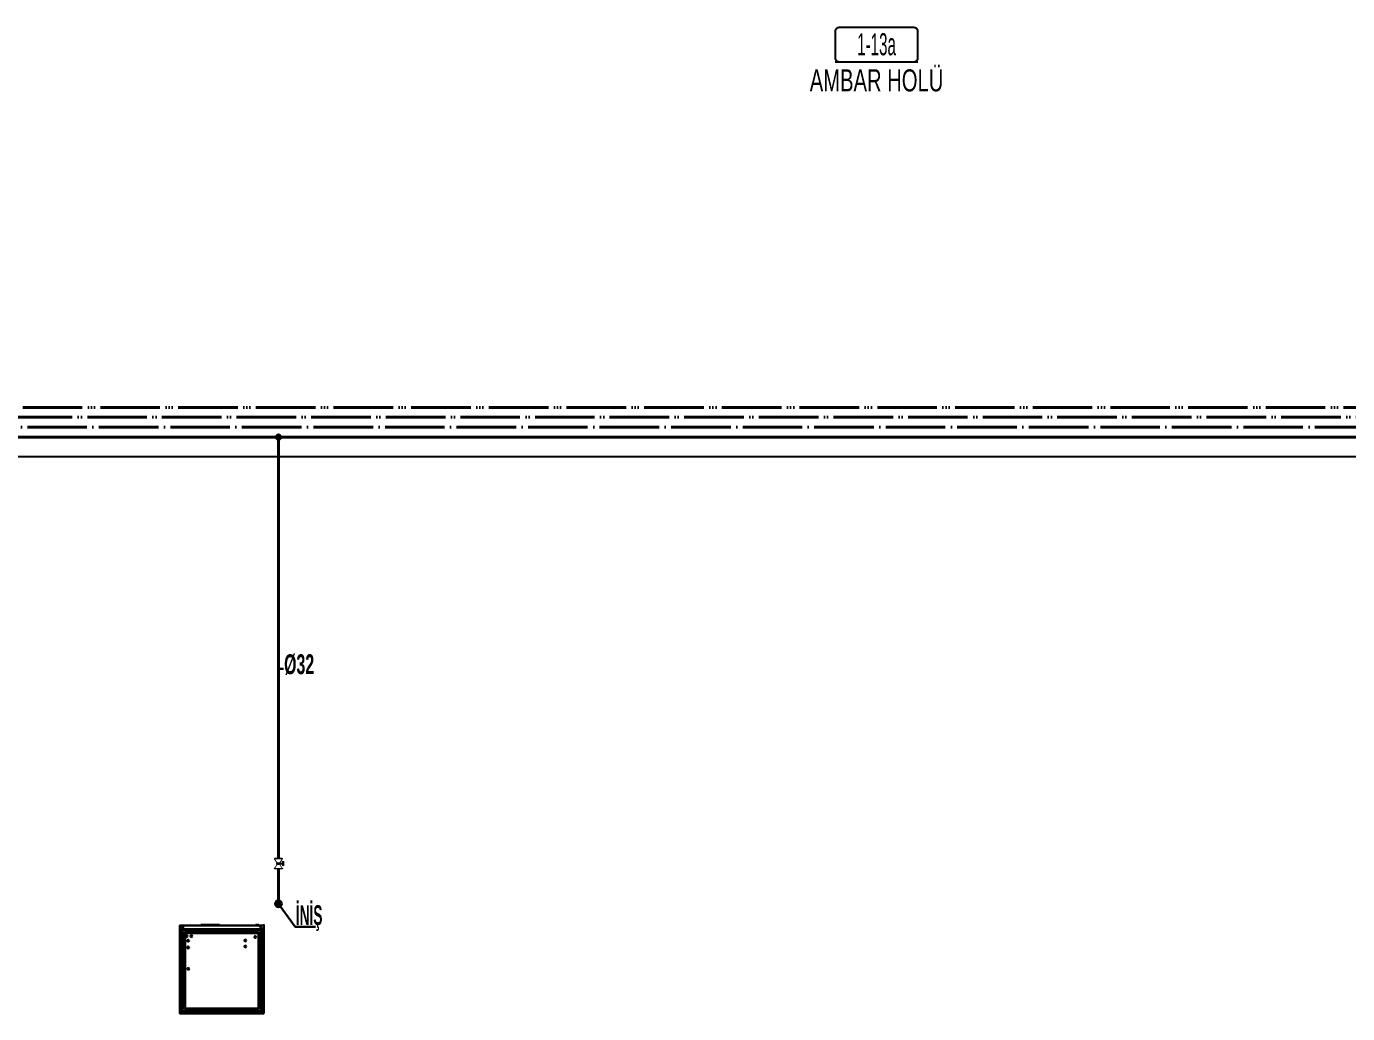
# Model space of a CAD drawing. Header units: centimetres. Extents: x 405464 to 563355, y 50011 to 66875.
# Drawn here: x 456290 to 457622, y 54399 to 55394 of the extents above; entities that cross this region are included whole.
import ezdxf
from ezdxf.enums import TextEntityAlignment as Align

# ---------------------------------------------------------------- set-up
doc = ezdxf.new("R2010")
doc.units = ezdxf.units.CM
for name, pattern in [('SICAKSU1', [75, 60, -6, 0, -3, 0, -6]), ('SIRKUL-1', [78, 60, -6, 0, -3, 0, -3, 0, -6]), ('SOGUKSU1', [72, 60, -6, 0, -6])]:
    doc.linetypes.add(name, pattern=pattern)
for name, color, linetype in [('-M-MAHAL-DEBILER', 7, 'Continuous'), ('-M-MAHAL-ETIKET-NOT', 7, 'Continuous'), ('-M-MAHAL-ETIKET-NOTM', 7, 'Continuous'), ('-M-MAHAL-ETK-', 7, 'Continuous'), ('-M-MAHAL-HAVA-DEGISIM', 7, 'Continuous'), ('-M-MAHAL-NO', 7, 'Continuous'), ('-M-MAHAL-NOM', 7, 'Continuous'), ('0-KRCN DI SU', 41, 'D')]:
    doc.layers.add(name, color=color, linetype=linetype)
for name, color, linetype, lineweight in [('0-KRCN-HVL-SANTRAL', 11, 'Continuous', 30), ('0-KRCN-IST-KÜRESEL VANA', 4, 'Continuous', 25), ('0-KRCN-SHT YUMUŞAK SU ÇAP', 201, 'Continuous', 30), ('0-KRCN-SHT-03CIHAZ', 120, 'Continuous', 30), ('0-KRCN-SHT-05CIHAZ', 171, 'Continuous', 40), ('0-KRCN-SHT-PROSES-BORU', 1, '0-Y_LINE', 40), ('0-KRCN-SHT-SICAKSU', 50, 'SICAKSU1', 40), ('0-KRCN-SHT-SIRKULASYON', 145, 'SIRKUL-1', 40), ('0-KRCN-SHT-SOGUKSU', 141, 'SOGUKSU1', 40), ('0-KRCN-SHT-YAZI-ÇAP-TEMSU', 81, 'Continuous', 30), ('0-MEK-SHT-SOGUKSU', 141, 'SOGUKSU1', 30), ('0-MEKANİK İSTERLER', 6, 'Continuous', 25)]:
    doc.layers.add(name, color=color, linetype=linetype, lineweight=lineweight)
doc.styles.add('-M-ISSO-TEXT-TTF', font='ARIALN.TTF')
doc.styles.add('-M-MHLETK-NOT', font='romans.shx', dxfattribs={"width": 0.7})
doc.styles.add('-M-MHLETK-TEXT', font='ARIALN.TTF', dxfattribs={"width": 0.7})
doc.styles.add('BORU', font='AGENCYR.TTF')
doc.styles.add('CAP', font='ARIALNB.TTF')
doc.styles.get("Standard").update_dxf_attribs({"font": 'arial.ttf'})
doc.linetypes.add('0-Y_LINE', pattern='A,100,-0.5,["Y",BORU,S=9,R=0,X=0,Y=-4.5],-5', length=105.5)
doc.linetypes.add('D', pattern='A,12,-1,["D",Standard,S=1,R=0,X=-0.1,Y=-0.5],-1.6', length=14.6)

# ---------------------------------------------------------------- blocks, each defined once
blk = doc.blocks.new('0-MEK-SHT-KÜRESELVANA')
at = {"layer": '0-KRCN-IST-KÜRESEL VANA'}
blk.add_hatch(color=256, dxfattribs=at).paths.add_polyline_path([(1.4, 0, 1), (-1.4, 0, 1)])
for p, q in [((-1.1, 0.9), (-4.2, 3)), ((-4.2, -3.1), (-4.2, 3)), ((-4.2, 3), (-4.2, -3.1)), ((-2.4, 4.6), (2.3, 4.6)), ((0, 4.6), (-2.4, 4.6)), ((0, 0), (0, 4.6)), ((2.3, 4.6), (0, 4.6)), ((1.1, 0.8), (4.3, 3)), ((4.3, -3.1), (4.3, 3)), ((4.3, 3), (4.3, -3.1)), ((-4.2, -3.1), (-1.1, -0.9)), ((4.3, -3.1), (1.1, -0.8))]:
    blk.add_line(p, q, dxfattribs=at)
for points in [[(-4.5, 3.7), (-5, 3.7), (-5, -3.8), (-4.5, -3.8)], [(4.6, 3.7), (5, 3.7), (5, -3.8), (4.6, -3.8)]]:
    blk.add_lwpolyline(points, close=True, dxfattribs=at)
blk.add_circle((0, 0), 1.42, dxfattribs=at)
blk.add_wipeout([(4.3, 3), (4.3, -3.1), (1.1, -0.9), (1.2, -0.8), (1.2, -0.7), (1.2, -0.7), (1.3, -0.6), (1.3, -0.5), (1.4, -0.4), (1.4, -0.3), (1.4, -0.2), (1.4, -0.1), (1.4, 0), (1.4, 0.1), (1.4, 0.2), (1.4, 0.2), (1.4, 0.3), (1.4, 0.4), (1.3, 0.5), (1.3, 0.6), (1.2, 0.7), (1.2, 0.7), (1.2, 0.8), (1.1, 0.8), (1.1, 0.9)]).dxf.layer = '0-KRCN-IST-KÜRESEL VANA'
blk.add_wipeout([(-4.2, 3), (-4.2, -3.1), (-1.1, -0.9), (-1.2, -0.8), (-1.2, -0.7), (-1.2, -0.7), (-1.3, -0.6), (-1.3, -0.5), (-1.4, -0.4), (-1.4, -0.3), (-1.4, -0.2), (-1.4, -0.1), (-1.4, 0), (-1.4, 0.1), (-1.4, 0.2), (-1.4, 0.2), (-1.4, 0.3), (-1.4, 0.4), (-1.3, 0.5), (-1.3, 0.6), (-1.2, 0.7), (-1.2, 0.7), (-1.2, 0.8), (-1.1, 0.8), (-1.1, 0.9)]).dxf.layer = '0-KRCN-IST-KÜRESEL VANA'
blk = doc.blocks.new('DONUT')
at = {"layer": '0-KRCN-SHT-03CIHAZ'}
blk.add_hatch(color=256, dxfattribs=at).paths.add_polyline_path([(2.5, 0, 1), (-2.5, 0, 1)])
blk.add_circle((0, 0), 2.5, dxfattribs=at)
blk = doc.blocks.new('M-MHLETK-YNG')
at = {"layer": '-M-MAHAL-ETIKET-NOT', "color": 3, "style": '-M-MHLETK-NOT', "width": 0.5, "flags": 9}
for tag, p, height in [('KLKTR', (-2.617, 1.425), 0.04), ('HL', (-2.616, 1.493), 0.0286), ('RDY-BOY1', (-2.614, 1.37), 0.0286), ('RDY-BOY2', (-2.614, 1.32), 0.0286), ('HLA', (-2.521, 1.493), 0.0286), ('RDY-TIP1', (-2.5, 1.37), 0.0286), ('VRV-TIP1', (-2.614, 0.759), 0.0286), ('VRV-TIP2', (-2.614, 0.709), 0.0286), ('RDY-BOY3', (-2.614, 1.27), 0.0286), ('RDY-BOY4', (-2.614, 1.22), 0.0286), ('KON-BOY1', (-2.614, 1.14), 0.0286), ('KON-BOY2', (-2.614, 1.09), 0.0286), ('KON-BOY3', (-2.614, 1.04), 0.0286), ('FCU-TIP1', (-2.614, 0.96), 0.0286), ('FCU-TIP2', (-2.614, 0.91), 0.0286), ('FCU-TIP3', (-2.614, 0.86), 0.0286), ('VRV-ADET1', (-2.524, 0.759), 0.0286), ('VRV-ADET2', (-2.524, 0.709), 0.0286), ('FCU-ADET1', (-2.524, 0.96), 0.0286), ('FCU-ADET2', (-2.524, 0.91), 0.0286), ('FCU-ADET3', (-2.524, 0.86), 0.0286)]:
    blk.add_attdef(tag, p, '', height=height, dxfattribs=at)
at = {"layer": '-M-MAHAL-ETIKET-NOT', "color": 3}
for tag, height, style, width, flags, p in [('ALAN', 0.04, '-M-MHLETK-NOT', 0.5, 9, (-2.581, 1.562)), ('KIS', 0.04, '-M-MHLETK-NOT', 0.5, 9, (-2.59, 1.616)), ('MAH-ADI', 1.111, '-M-ISSO-TEXT-TTF', 0.8, 8, (0, -0.931))]:
    blk.add_attdef(tag, text='', height=height, dxfattribs=dict(at, style=style, width=width, flags=flags)).set_placement(p, align=Align.MIDDLE_CENTER)
at = {"layer": '-M-MAHAL-ETIKET-NOTM', "color": 3, "style": '-M-ISSO-TEXT-TTF', "width": 0.8, "flags": 8}
blk.add_attdef('MAH-ADI2', text='', height=1.111, dxfattribs=at).set_placement((0, -2.549), align=Align.MIDDLE_CENTER)
at = {"layer": '-M-MAHAL-HAVA-DEGISIM', "style": '-M-MHLETK-NOT', "width": 0.5, "flags": 8}
for tag, p in [('HAVADEG', (0, 3.611)), ('HAVA', (0, 2.399))]:
    blk.add_attdef(tag, text='', height=0.6, dxfattribs=at).set_placement(p, align=Align.MIDDLE_CENTER)
blk.add_wipeout([(-2.078, 1.735), (2.078, 1.735), (2.078, 0), (-2.078, 0)]).dxf.layer = '-M-MAHAL-ETK-'
at = {"layer": '-M-MAHAL-ETK-', "color": 0}
for p, q in [((-2.078, 0), (2.078, 0)), ((-1.161, 0), (-1.161, 0))]:
    blk.add_line(p, q, dxfattribs=at)
blk.add_lwpolyline([(-1.878, 1.735, 0.1, 0.1, 0), (1.878, 1.735, 0.1, 0.1, -0.414214), (2.078, 1.535, 0.1, 0.1, 0), (2.078, 0.2, 0.1, 0.1, -0.414214), (1.878, 0, 0.1, 0.1, 0), (-1.878, 0, 0.1, 0.1, -0.414214), (-2.078, 0.2, 0.1, 0.1, 0), (-2.078, 1.535, 0.1, 0.1, -0.414214)], format="xyseb", close=True, dxfattribs=at)
at = {"layer": '-M-MAHAL-DEBILER', "color": 4, "style": '-M-MHLETK-NOT', "width": 0.5, "flags": 8}
blk.add_attdef('DEBIS', text='', height=0.4, dxfattribs=at).set_placement((-2.173, 2.145), align=Align.MIDDLE_CENTER)
at = {"layer": '-M-MAHAL-DEBILER', "color": 191, "style": '-M-MHLETK-NOT', "width": 0.5, "flags": 8}
blk.add_attdef('DEBIR', text='', height=0.4, dxfattribs=at).set_placement((-1.613, 2.145), align=Align.MIDDLE_CENTER)
at = {"layer": '-M-MAHAL-DEBILER', "color": 31, "style": '-M-MHLETK-NOT', "width": 0.5, "flags": 8}
blk.add_attdef('DEBIF', text='', height=0.4, dxfattribs=at).set_placement((1.585, 2.145), align=Align.MIDDLE_CENTER)
at = {"layer": '-M-MAHAL-DEBILER', "color": 1, "style": '-M-MHLETK-NOT', "width": 0.5, "flags": 8}
blk.add_attdef('DEBIE', text='', height=0.4, dxfattribs=at).set_placement((2.32, 2.145), align=Align.MIDDLE_CENTER)
at = {"layer": '-M-MAHAL-ETIKET-NOT', "color": 3, "style": '-M-MHLETK-NOT', "width": 0.5, "flags": 9}
for tag, p in [('RDY-TIP2', (-2.5, 1.32)), ('RDY-ADET1', (-2.389, 1.37)), ('RDY-ADET2', (-2.389, 1.32)), ('RDY-ISI1', (-2.265, 1.37)), ('RDY-ISI2', (-2.265, 1.32)), ('AHU', (-2.225, 1.439)), ('SHG', (-2.225, 1.493)), ('LHG', (-2.132, 1.493)), ('RDY-BNP1', (-2.102, 1.37)), ('RDY-BNP2', (-2.102, 1.32)), ('HG', (-2.039, 1.493)), ('RDY-BNK1', (-1.964, 1.37)), ('RDY-BNK2', (-1.964, 1.32)), ('HGA', (-1.962, 1.493)), ('EF', (-1.962, 1.439)), ('RDY-TIP3', (-2.5, 1.27)), ('RDY-TIP4', (-2.5, 1.22)), ('KON-TIP1', (-2.5, 1.14)), ('KON-TIP2', (-2.5, 1.09)), ('KON-TIP3', (-2.5, 1.04)), ('VRV-KAP1', (-2.398, 0.759)), ('VRV-KAP2', (-2.398, 0.709)), ('FCU-KAP1', (-2.398, 0.96)), ('FCU-KAP2', (-2.398, 0.91)), ('FCU-KAP3', (-2.398, 0.86)), ('RDY-ADET3', (-2.389, 1.27)), ('RDY-ADET4', (-2.389, 1.22)), ('KON-ADET1', (-2.389, 1.14)), ('KON-ADET2', (-2.389, 1.09)), ('KON-ADET3', (-2.389, 1.04)), ('VRV-DUY1', (-2.272, 0.759)), ('VRV-DUY2', (-2.272, 0.709)), ('FCU-DUY1', (-2.272, 0.96)), ('FCU-DUY2', (-2.272, 0.91)), ('FCU-DUY3', (-2.272, 0.86)), ('RDY-ISI3', (-2.265, 1.27)), ('RDY-ISI4', (-2.265, 1.22)), ('KON-ISI1', (-2.265, 1.14)), ('KON-ISI2', (-2.265, 1.09)), ('KON-ISI3', (-2.265, 1.04)), ('VRV-SOG1', (-2.154, 0.759)), ('VRV-SOG2', (-2.154, 0.709)), ('FCU-SOG1', (-2.154, 0.96)), ('FCU-SOG2', (-2.154, 0.91)), ('FCU-SOG3', (-2.154, 0.86)), ('RDY-BNP3', (-2.102, 1.27)), ('RDY-BNP4', (-2.102, 1.22)), ('KON-BNP1', (-2.102, 1.14)), ('KON-BNP2', (-2.102, 1.09)), ('KON-BNP3', (-2.102, 1.04)), ('VRV-ISI1', (-2.044, 0.759)), ('VRV-ISI2', (-2.044, 0.709)), ('FCU-ISI1', (-2.044, 0.96)), ('FCU-ISI2', (-2.044, 0.91)), ('FCU-ISI3', (-2.044, 0.86)), ('RDY-BNK3', (-1.964, 1.27)), ('RDY-BNK4', (-1.964, 1.22)), ('KON-BNK1', (-1.964, 1.14)), ('KON-BNK2', (-1.964, 1.09)), ('KON-BNK3', (-1.964, 1.04)), ('VRV-DEBI1', (-1.95, 0.759)), ('VRV-DEBI2', (-1.95, 0.709)), ('FCU-DEBI1', (-1.95, 0.96)), ('FCU-DEBI2', (-1.95, 0.91)), ('FCU-DEBI3', (-1.95, 0.86)), ('VRV-BNP1', (-1.831, 0.759)), ('VRV-BNP2', (-1.831, 0.709)), ('FCU-BNP1', (-1.831, 0.96)), ('FCU-BNP2', (-1.831, 0.91)), ('FCU-BNP3', (-1.831, 0.86)), ('VRV-BNK1', (-1.614, 0.759)), ('VRV-BNK2', (-1.614, 0.709)), ('FCU-BNK1', (-1.614, 0.96)), ('FCU-BNK2', (-1.614, 0.91)), ('FCU-BNK3', (-1.614, 0.86))]:
    blk.add_attdef(tag, p, '', height=0.0286, dxfattribs=at)
for tag, p in [('RH', (-2.39, 1.616)), ('YUKSEKLIK', (-2.324, 1.562)), ('YAZ', (-2.178, 1.616))]:
    blk.add_attdef(tag, text='', height=0.04, dxfattribs=at).set_placement(p, align=Align.MIDDLE_CENTER)
at = {"layer": '-M-MAHAL-NO', "color": 7, "style": '-M-MHLETK-TEXT', "width": 0.6, "flags": 8}
blk.add_attdef('MAH-NO', text='', height=1.111, dxfattribs=at).set_placement((0, 0.889), align=Align.MIDDLE_CENTER)
at = {"layer": '-M-MAHAL-NOM', "color": 7, "style": '-M-MHLETK-TEXT', "width": 0.6, "flags": 8}
blk.add_attdef('MAH-NOM', text='', height=1.111, dxfattribs=at).set_placement((0, 0.889), align=Align.MIDDLE_CENTER)
blk = doc.blocks.new('SE2')
at = {"layer": '0-KRCN-HVL-SANTRAL', "color": 7, "linetype": 'Continuous'}
for p, q in [((270.7, 172.9), (270.7, 258.3)), ((270.7, 258.3), (270.9, 258.3)), ((273, 258.5), (270.9, 258.5)), ((270.9, 258.5), (270.9, 258.4)), ((273, 258.4), (270.9, 258.4)), ((270.9, 258.3), (270.9, 258.3)), ((270.9, 258.3), (273, 258.3)), ((270.9, 172.9), (270.9, 258.3)), ((273, 258.3), (273, 254.7)), ((273, 254.7), (273, 254.7)), ((273, 254.7), (273, 254.7)), ((273, 254.7), (273.2, 254.7)), ((273, 176.2), (273, 254.7)), ((273.1, 254.8), (273.1, 258.3)), ((273.1, 254.8), (273.2, 254.8)), ((273.2, 258.3), (273.3, 258.3)), ((273.2, 254.8), (273.2, 258.3)), ((273.2, 256.8), (273.3, 256.8)), ((273.9, 256.3), (273.2, 256.3)), ((352.7, 255.9), (273.2, 255.9)), ((273.2, 254.7), (273.2, 254.8)), ((273.2, 254.7), (273.2, 176.2)), ((275.8, 253.3), (273.2, 253.3)), ((273.3, 256.8), (273.3, 258.3)), ((352.6, 258.3), (273.3, 258.3)), ((273.3, 258.3), (273.3, 256.8)), ((352.6, 256.8), (273.3, 256.8)), ((273.4, 258.5), (352.5, 258.5)), ((273.4, 256.6), (273.4, 256.6)), ((352.5, 256.6), (273.4, 256.6)), ((275.9, 253.3), (273.6, 253.3)), ((273.6, 253.3), (273.6, 177.3)), ((273.9, 256.5), (273.9, 256.6)), ((351.9, 256.5), (273.9, 256.5)), ((273.9, 256.2), (273.9, 256.5)), ((351.9, 256.2), (273.9, 256.2)), ((274.2, 256.6), (274.2, 256.5)), ((274.2, 256.5), (351.6, 256.5)), ((276.1, 254), (275.8, 254)), ((275.8, 254), (275.8, 253.3)), ((275.9, 177.3), (275.9, 253.3)), ((276.1, 253.7), (276.1, 254)), ((276.1, 253.7), (349.7, 253.7)), ((276.1, 253.3), (276.1, 253.7)), ((349.7, 253.3), (276.1, 253.3)), ((349.7, 254), (350, 254)), ((349.7, 253.7), (349.7, 254)), ((349.7, 253.3), (349.7, 253.7)), ((352.3, 253.3), (349.9, 253.3)), ((349.9, 253.3), (349.9, 177.3)), ((350, 254), (350, 253.3)), ((352.7, 253.3), (350, 253.3)), ((351.6, 256.5), (351.6, 256.6)), ((351.9, 256.6), (351.9, 256.5)), ((351.9, 256.2), (351.9, 256.5)), ((352.7, 256.3), (351.9, 256.3)), ((352.3, 177.3), (352.3, 253.3)), ((352.5, 256.6), (352.5, 256.6)), ((352.7, 258.3), (352.6, 258.3)), ((352.6, 258.3), (352.6, 256.8)), ((352.6, 256.8), (352.6, 258.3)), ((352.7, 256.8), (352.6, 256.8)), ((352.7, 254.8), (352.7, 258.3)), ((352.7, 254.7), (352.7, 254.8)), ((352.8, 254.8), (352.7, 254.8)), ((352.9, 254.7), (352.7, 254.7)), ((352.7, 254.7), (352.7, 176.2)), ((354.9, 258.3), (352.8, 258.3)), ((352.8, 258.3), (352.8, 254.7)), ((352.8, 254.8), (352.8, 258.3)), ((352.9, 254.7), (352.8, 254.7)), ((352.9, 258.5), (354.9, 258.5)), ((352.9, 258.4), (354.9, 258.4)), ((352.9, 254.7), (352.9, 254.7)), ((352.9, 176.2), (352.9, 254.7)), ((354.9, 258.5), (354.9, 258.4)), ((354.9, 172.9), (354.9, 258.3)), ((354.9, 258.3), (354.9, 258.3)), ((355.1, 258.3), (354.9, 258.3)), ((355.1, 172.9), (355.1, 258.3)), ((272.8, 174.5), (272.8, 172.8)), ((273.2, 174.5), (272.8, 174.5)), ((272.8, 174.4), (273.8, 174.3)), ((273, 174.3), (272.8, 174.3)), ((273.7, 174.3), (272.8, 174.3)), ((272.8, 172.9), (272.8, 174.1)), ((272.9, 172.9), (272.9, 174.1)), ((273, 176.2), (273.2, 176.2)), ((273, 176.2), (273, 176.2)), ((273.2, 176.2), (273, 176.2)), ((273, 174.3), (273.6, 174.3)), ((273, 174.2), (273.6, 174.2)), ((273.2, 177.3), (275.8, 177.3)), ((273.2, 176.2), (273.2, 176.2)), ((273.2, 176.2), (273.2, 174.5)), ((273.2, 174.8), (274, 174.7)), ((273.2, 173.5), (273.2, 171.9)), ((273.3, 173.5), (273.3, 171.9)), ((274, 173.7), (273.4, 173.7)), ((274, 173.6), (273.4, 173.6)), ((274.2, 173.5), (273.4, 173.5)), ((273.4, 173.5), (273.4, 171.9)), ((273.5, 173.8), (273.5, 173.7)), ((352.3, 173.8), (273.5, 173.8)), ((273.6, 177.3), (275.9, 177.3)), ((273.7, 174.3), (273.6, 174.3)), ((273.6, 174.3), (273.6, 174.2)), ((273.8, 173.5), (274, 173.5)), ((274, 174.7), (273.9, 174.4)), ((274, 174.7), (274.2, 174.7)), ((274, 173.6), (274, 173.7)), ((274, 173.7), (274.2, 173.7)), ((274, 173.5), (274, 173.6)), ((274.1, 173.5), (274.1, 173.6)), ((274.2, 173.6), (274.1, 173.6)), ((274.2, 174.7), (352.7, 174.7)), ((274.2, 174.7), (275, 174.7)), ((274.2, 174.7), (274.2, 174.5)), ((351.7, 174.5), (274.2, 174.5)), ((274.2, 174.5), (274.2, 174.5)), ((274.2, 173.7), (351.7, 173.7)), ((274.2, 173.7), (274.2, 173.5)), ((274.2, 173.5), (274.2, 173.5)), ((274.2, 173.5), (274.2, 173.5)), ((274.2, 173.5), (274.2, 173.5)), ((351.7, 173.5), (274.2, 173.5)), ((275, 174.5), (275, 174.7)), ((275.4, 174.5), (275.5, 174.5)), ((275.8, 176.6), (275.8, 177.3)), ((276.1, 176.6), (275.8, 176.6)), ((276.1, 177.3), (349.7, 177.3)), ((276.1, 177.3), (276.1, 176.9)), ((276.1, 176.9), (276.1, 176.6)), ((349.7, 176.9), (276.1, 176.9)), ((349.7, 177.3), (349.7, 176.9)), ((349.7, 176.9), (349.7, 176.6)), ((349.7, 176.6), (350, 176.6)), ((349.9, 177.3), (352.3, 177.3)), ((350, 177.3), (352.7, 177.3)), ((350, 176.6), (350, 177.3)), ((351.7, 173.5), (351.7, 173.7)), ((351.7, 173.7), (351.8, 173.7)), ((351.7, 173.5), (351.7, 173.6)), ((351.7, 173.6), (351.7, 173.6)), ((352.5, 173.5), (351.7, 173.5)), ((351.7, 173.5), (351.7, 173.5)), ((351.7, 173.5), (351.7, 173.5)), ((351.7, 173.5), (351.7, 173.5)), ((352.4, 173.7), (351.8, 173.7)), ((351.8, 173.6), (351.8, 173.7)), ((352.4, 173.6), (351.8, 173.6)), ((351.8, 173.5), (351.8, 173.6)), ((351.8, 173.5), (352, 173.5)), ((352.1, 174.3), (352.2, 174.3)), ((352.2, 174.3), (352.2, 174.2)), ((352.2, 174.3), (352.8, 174.3)), ((352.2, 174.2), (352.8, 174.2)), ((352.3, 173.8), (352.3, 173.7)), ((352.5, 171.9), (352.5, 173.5)), ((352.5, 171.9), (352.5, 173.5)), ((352.6, 171.9), (352.6, 173.5)), ((352.7, 176.2), (352.7, 176.2)), ((352.9, 176.2), (352.7, 176.2)), ((352.7, 176.2), (352.7, 174.5)), ((352.7, 176.2), (352.9, 176.2)), ((352.7, 174.5), (352.7, 174.3)), ((352.7, 174.5), (353.1, 174.5)), ((352.9, 176.2), (352.9, 176.2)), ((352.9, 172.9), (352.9, 174.1)), ((353, 172.9), (353, 174.1)), ((353.1, 174.5), (353.1, 172.8)), ((270.7, 172.9), (270.9, 172.9)), ((270.9, 172.8), (270.9, 172.9)), ((270.9, 172.8), (272.7, 172.8)), ((270.9, 172.7), (270.9, 172.8)), ((272.8, 172.8), (270.9, 172.8)), ((270.9, 172.7), (272.7, 172.7)), ((273.3, 171.8), (275.3, 169.5)), ((273.4, 171.9), (275.4, 169.6)), ((273.4, 171.9), (275.4, 169.7)), ((275.4, 169.7), (275.5, 169.7)), ((275.5, 169.7), (275.5, 169.7)), ((275.5, 169.7), (350.4, 169.7)), ((275.5, 169.7), (275.5, 169.5)), ((275.5, 169.6), (275.5, 169.6)), ((275.5, 169.6), (275.5, 169.5)), ((275.5, 169.5), (275.5, 169.5)), ((350.4, 169.5), (275.5, 169.5)), ((275.8, 169.5), (275.8, 169.3)), ((278.6, 169.3), (275.8, 169.3)), ((275.8, 169.3), (278.6, 169.3)), ((275.8, 169.3), (276.1, 169)), ((278.3, 169), (276.1, 169)), ((276.2, 169), (278.3, 169)), ((278.3, 169), (278.6, 169.3)), ((278.6, 169.3), (278.6, 169.5)), ((315.3, 169.5), (315.3, 169)), ((315.9, 169), (315.3, 169)), ((315.9, 169), (315.9, 169.5)), ((333.4, 169), (315.9, 169)), ((333.4, 169.5), (333.4, 169)), ((334, 169), (333.4, 169)), ((334, 169), (334, 169.5)), ((350.4, 169.7), (350.4, 169.5)), ((350.4, 169.7), (350.4, 169.7)), ((350.4, 169.7), (350.5, 169.7)), ((350.4, 169.6), (350.4, 169.5)), ((350.4, 169.6), (350.4, 169.6)), ((350.4, 169.5), (350.4, 169.5)), ((350.5, 169.6), (352.5, 171.9)), ((350.5, 169.7), (352.5, 171.9)), ((350.5, 169.5), (352.6, 171.8)), ((351, 170.2), (351, 170.3)), ((351.7, 169.6), (351.1, 170.2)), ((351.2, 170.3), (351.4, 170.1)), ((352.4, 169.6), (351.4, 170.5)), ((351.4, 170.1), (351.6, 170.3)), ((352, 169.9), (351.7, 169.6)), ((351.7, 169.6), (352, 169.9)), ((351.7, 169.6), (351.7, 169.6)), ((352, 171.3), (351.9, 171.3)), ((352, 171.3), (352, 171.3)), ((352.4, 171.6), (352.6, 171.4)), ((352.6, 171.4), (353.5, 172.5)), ((353.4, 170.2), (352.9, 169.6)), ((353, 172.7), (353.1, 172.7)), ((353, 172), (353, 172.7)), ((353.1, 172.8), (354.9, 172.8)), ((354.9, 172.8), (353.1, 172.8)), ((354.9, 172.7), (353.1, 172.7)), ((353.1, 172.7), (353.1, 172.1)), ((353.4, 170.7), (353.6, 170.9)), ((354, 172.5), (354.6, 172)), ((354.6, 171.5), (354.1, 170.9)), ((354.2, 170.9), (354.1, 170.9)), ((354.2, 171), (354.2, 170.9)), ((354.5, 172.7), (354.5, 172)), ((354.5, 172.7), (354.5, 172)), ((354.5, 172.1), (354.5, 172.7)), ((354.5, 171.4), (354.5, 171.3)), ((354.5, 171.4), (354.5, 171.3)), ((354.5, 171.3), (354.5, 171.3)), ((354.5, 171.3), (354.5, 171.3)), ((354.5, 171.3), (354.5, 171.3)), ((354.9, 172.8), (354.9, 172.9)), ((355.1, 172.9), (354.9, 172.9)), ((354.9, 172.7), (354.9, 172.8))]:
    blk.add_line(p, q, dxfattribs=at)
blk.add_lwpolyline([(270.7, 258.5), (355.1, 258.5), (355.1, 169.5), (270.7, 169.5)], close=True, dxfattribs=at)
for centre, radius in [((274, 251.9), 0.35), ((351.8, 251.9), 0.35), ((274, 227.5), 0.35), ((351.8, 227.5), 0.35), ((346.6, 213.3), 0.9), ((274, 203.1), 0.35), ((351.8, 203.1), 0.35), ((289.2, 190.8), 0.9), ((346.8, 191.8), 0.9), ((274, 178.7), 0.35), ((279.2, 181.3), 0.9), ((289.2, 184.8), 0.9), ((343.6, 180.4), 0.9), ((346.8, 185), 0.9), ((348.3, 180.4), 0.9), ((351.8, 178.7), 0.35)]:
    blk.add_circle(centre, radius, dxfattribs=at)
for centre, radius, start, end in [((270.9, 258.3), 0.2, 90, 180), ((270.9, 258.3), 0.1, 90, 180), ((273, 258.3), 0.2, 0, 90), ((273, 258.3), 0.1, 0, 90), ((273.4, 258.3), 0.2, 90, 180), ((273.4, 256.8), 0.2, 180, 270), ((273.4, 258.3), 0.1, 157.5, 180), ((352.5, 258.3), 0.2, 0, 90), ((352.5, 256.8), 0.2, 270, 0), ((352.5, 258.3), 0.1, 0, 32.8923), ((352.9, 258.3), 0.2, 90, 180), ((352.9, 258.3), 0.1, 90, 180), ((354.9, 258.3), 0.2, 0, 90), ((354.9, 258.3), 0.1, 0, 90), ((273, 174.1), 0.2, 90, 180), ((273, 174.1), 0.1, 90, 180), ((273.4, 173.5), 0.2, 90, 180), ((273.4, 173.5), 0.1, 90, 180), ((274.2, 173.8), 0.65, 90, 180), ((273.8, 173.3), 0.2, 90, 112.3795), ((274, 173.6), 0.1, 0, 90), ((275, 174), 0.7, 50.2113, 90), ((275, 174), 0.7, 45.9033, 50.2113), ((351.7, 173.8), 0.65, 0, 90), ((351.8, 173.6), 0.1, 90, 180), ((352, 173.3), 0.2, 67.6205, 90), ((352.4, 173.5), 0.2, 0, 90), ((352.4, 173.5), 0.1, 0, 90), ((352.8, 174.1), 0.2, 0, 90), ((352.8, 174.1), 0.1, 0, 90), ((270.9, 172.9), 0.2, 180, 270), ((270.9, 172.9), 0.1, 180, 270), ((272.7, 172.9), 0.2, 270, 0), ((272.7, 172.9), 0.1, 270, 0), ((273.4, 171.9), 0.2, 180, 222), ((273.4, 171.9), 0.1, 180, 222), ((275.5, 169.7), 0.2, 222, 270), ((275.5, 169.7), 0.1, 222, 270), ((275.9, 169.3), 0.05, 180, 225), ((276.2, 169), 0.05, 225, 270), ((278.3, 169), 0.05, 270, 315), ((278.6, 169.3), 0.05, 315, 0), ((350.4, 169.7), 0.1, 270, 318), ((350.4, 169.7), 0.2, 270, 318), ((352.7, 169.9), 0.381, 228, 318), ((352.4, 171.9), 0.1, 318, 0), ((352.4, 171.9), 0.2, 318, 0), ((353.1, 172.9), 0.2, 180, 270), ((353.1, 172.9), 0.1, 180, 270), ((353.2, 170.4), 0.381, 318, 48), ((353.8, 172.2), 0.381, 48, 138), ((353.8, 171.2), 0.381, 228, 318), ((354.2, 171.3), 0.38, 270, 0), ((354.2, 171.3), 0.3, 275.5701, 0), ((354.2, 171.3), 0.38, 270, 0), ((354.3, 171.7), 0.381, 318, 48), ((354.9, 172.9), 0.1, 270, 0), ((354.9, 172.9), 0.2, 270, 0)]:
    blk.add_arc(centre, radius, start, end, dxfattribs=at)
for centre, major_axis, start_param, end_param in [((273.4, 256.8), (0, 0.2), 1.570796, 3.141593), ((352.5, 256.8), (0, -0.2), 0, 1.570796)]:
    blk.add_ellipse(centre, major_axis=major_axis, ratio=0.5, start_param=start_param, end_param=end_param, dxfattribs=at)
for points in [[(273.4, 258.5), (273.4, 258.5), (273.4, 258.5), (273.3, 258.4), (273.3, 258.4), (273.3, 258.4), (273.3, 258.4), (273.3, 258.3), (273.3, 258.3), (273.3, 258.3)], [(352.6, 258.3), (352.6, 258.3), (352.6, 258.3), (352.5, 258.4), (352.5, 258.4), (352.5, 258.4), (352.5, 258.4), (352.5, 258.5), (352.5, 258.5), (352.5, 258.5)]]:
    blk.add_open_spline(points, degree=3, knots=[0, 0, 0, 0, 0.25, 0.25, 0.5, 0.5, 0.75, 0.75, 1, 1, 1, 1], dxfattribs=at)
blk.add_point((270.7, 169.5), dxfattribs=at)

msp = doc.modelspace()

# ---------------------------------------------------------------- hatches: boundary and pattern name
at = {"layer": '0-KRCN-SHT-PROSES-BORU'}
h = msp.add_hatch(color=256, dxfattribs=at)
h.dxf.hatch_style = 1
edge = h.paths.add_edge_path()
edge.add_arc((456544.4, 54509.6), 3, 270, 630)
edge = h.paths.add_edge_path(flags=16)
edge.add_arc((456544.4, 54509.6), 1.8, 270, 630)

# ---------------------------------------------------------------- linework, layer by layer
at = {"layer": '0-KRCN DI SU', "linetype": 'D', "ltscale": 5}
msp.add_line((460185.5, 54959.9), (453427.7, 54959.9), dxfattribs=at)
at = {"layer": '0-KRCN-SHT YUMUŞAK SU ÇAP', "linetype": 'Continuous'}
msp.add_line((456544.4, 54746.2), (456549.4, 54746.2), dxfattribs=at)
at = {"layer": '0-KRCN-SHT-PROSES-BORU'}
for p, q in [((451248.5, 54979.9), (461110.5, 54979.9)), ((456544.4, 54512.6), (456544.4, 54979.9))]:
    msp.add_line(p, q, dxfattribs=at)
for radius in [3, 1.8]:
    msp.add_circle((456544.4, 54509.6), radius, dxfattribs=at)
at = {"layer": '0-KRCN-SHT-SICAKSU'}
msp.add_line((463931.8, 54999.9), (453397.7, 54999.9), dxfattribs=at)
at = {"layer": '0-KRCN-SHT-SIRKULASYON'}
msp.add_line((463941.8, 55009.9), (453387.7, 55009.9), dxfattribs=at)
at = {"layer": '0-KRCN-SHT-SOGUKSU'}
msp.add_line((463921.8, 54989.9), (453407.7, 54989.9), dxfattribs=at)
at = {"layer": '0-KRCN-SHT-YAZI-ÇAP-TEMSU', "linetype": 'Continuous'}
for p, q in [((456544.4, 54509.6), (456561.4, 54486.3)), ((456561.4, 54486.3), (456581.6, 54486.3))]:
    msp.add_line(p, q, dxfattribs=at)

# ---------------------------------------------------------------- block references
at = {"layer": '-M-MAHAL-ETK-', "xscale": 20, "yscale": 20, "zscale": 20}
msp.add_blockref('M-MHLETK-YNG', (457147.2, 55358.1), dxfattribs=at).add_auto_attribs({'MAH-NO': '1-13a', 'MAH-ADI': 'AMBAR HOLÜ'})
at = {"layer": '0-KRCN-SHT-05CIHAZ'}
msp.add_blockref('DONUT', (456544.4, 54979.9), dxfattribs=at)
at = {"layer": '0-MEKANİK İSTERLER', "color": 4, "rotation": 180}
msp.add_blockref('SE2', (456800.2, 54657.3), dxfattribs=at)

# ---------------------------------------------------------------- texts
at = {"layer": '0-KRCN-SHT YUMUŞAK SU ÇAP', "linetype": 'Continuous', "style": 'CAP', "width": 0.7}
msp.add_text('Ø32', height=20, dxfattribs=at).set_placement((456550.1, 54741))
at = {"layer": '0-KRCN-SHT-YAZI-ÇAP-TEMSU', "linetype": 'Continuous', "style": 'CAP', "width": 0.6}
msp.add_text('İNİŞ', height=20, dxfattribs=at).set_placement((456562, 54488.1))

# ---------------------------------------------------------------- next in the draw order: block references
at = {"layer": '0-MEK-SHT-SOGUKSU', "rotation": 270}
msp.add_blockref('0-MEK-SHT-KÜRESELVANA', (456544.4, 54550), dxfattribs=at)

doc.saveas('drawing.dxf')
